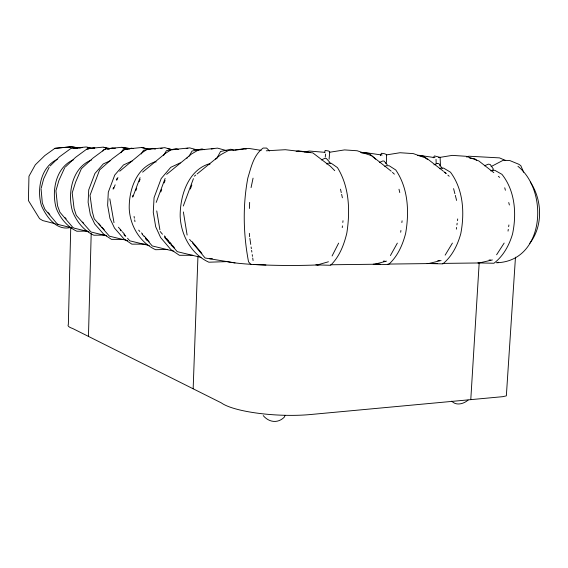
<?xml version="1.0" encoding="UTF-8"?>
<svg xmlns="http://www.w3.org/2000/svg" width="568" height="568" viewBox="0 0 568 568"><rect width="100%" height="100%" fill="white"/><g stroke="black" fill="none" stroke-linecap="round" stroke-linejoin="round"><path stroke-width="0.85" d="M70.744 227.59L68.345 324.52A43.282 6.922 1.1 0 0 72.661 328.496L221.314 402.875A60.606 13.866 2.9 0 0 310.341 414.541L502.701 396.677L506.344 395.868L515.474 257.162M88.459 336.398L91.192 233.64M193.155 388.789L197.934 256.8M249.402 208.484L249.65 202.386M132.706 197.153L132.798 195.435M470.78 399.638L479.179 262.963L492.385 259.945M329.078 159.239L329.738 151.883L328.609 151.003L325.144 150.435L324.768 152.125M325.258 157.116L325.549 154.02M342.255 227.612L342.44 225.894M342.824 222.464L343.008 220.746M400.696 232.241L400.909 230.48M401.867 222.571L402.08 220.81M456.367 229.152L456.594 227.448M456.928 224.892L457.148 223.196M457.481 220.64L457.709 218.936M508.04 231.105L508.282 229.351M508.651 226.717L508.9 224.964M251.063 187.596L253.065 178.16M41.272 187.916L43.644 178.877L49.16 167.333M492.811 170.464L493.294 168.916L490.191 164.479L488.388 164.152L484.39 165.813M439.909 165.927L440.42 164.315L440.108 157.357L434.435 155.93L433.214 157.797M385.906 163.499L386.467 161.844L386.609 154.688L384.806 153.8L381.44 153.246L380.368 155.675M183.301 206.014L193.425 178.664M190.358 189.023L191.842 185.033M156.207 202.4L165.125 178.466M160.794 191.941L161.71 189.471M164.166 182.896L165.082 180.425M132.947 196.684L140.076 177.663M135.809 190.685L136.725 188.242M139.167 181.717L140.083 179.275M113.011 189.016L113.621 187.397M116.362 180.12L116.965 178.501M113.621 188.874L115.148 184.813M116.98 179.935L117.903 177.5M285.001 415.52L284.305 417.153C277.823 423.692 268.87 422.4 263.211 415.584M64.759 167.574L58.902 180.461L55.941 190.727L57.489 205.63L59.917 212.233L72.825 227.406L74.088 228.13L88.991 231.787M332.074 255.99L338.627 243.132M216.727 158.522L220.533 151.5L230.849 149.228L233.973 150.3M390.415 255.557L397.351 243.111M189.08 156.221L192.012 151.067L201.995 148.922L204.302 149.682M163.534 155.589L166.424 150.705L176.08 148.674L178.352 149.391M445.149 255.153L452.419 243.083M141.247 153.971L143.505 150.293L152.849 148.362L155.362 149.136M120.899 152.778L122.674 149.973L131.719 148.142L133.366 148.631M496.61 254.769L504.157 243.061M102.815 151.045L103.681 149.711L105.371 149.37M529.546 243.594C543.249 226.291 542.341 200.007 530.335 182.051M50.147 165.955L59.462 156.818L70.901 148.461L86.3 146.956L91.15 148.496M65.391 166.978L75.48 157.414L87.351 148.681L103.312 147.105L109.525 149.036M119.706 171.224L141.759 152.941L146.913 149.476L164.812 147.652L172.04 149.746M142.603 172.147L165.302 153.445L171.096 149.796L189.74 147.872L197.778 150.137M166.665 174.34L191.515 153.999L198.062 150.158L217.508 148.12L226.454 150.57M194.348 176.179L195.704 175.072M197.068 173.971L220.881 154.631L228.322 150.555L248.642 148.39L261.195 150.378M75.998 148.539L70.673 146.821L54.89 148.34L44.829 155.554L35.301 164.826L28.961 176.236L28.4 200.539L39.554 218.652L42.742 220.583L55.273 223.756M326.728 164.017L328.162 163.137L331.236 163.272L337.442 167.595C349.49 186.971 350.243 211.083 346.821 233.079C344.023 244.829 339.423 256.7 330.633 265.284L315.858 264.865M384.82 166.495L386.339 165.65L389.222 165.771L395.782 169.988C408.328 188.363 409.358 212.041 405.644 233.377C402.662 244.95 397.586 256.488 388.512 264.56L373.233 264.17M468.117 400.064C463.715 403.912 456.21 406.056 451.737 401.15M491.086 166.594L503.22 160.254L509.808 160.559L518.811 164.273L520.82 165.671L523.639 172.26M439.497 168.753L440.945 168.007L443.651 168.121L450.509 172.225C463.431 189.684 464.752 212.936 460.783 233.661C457.63 245.064 452.128 256.267 442.848 263.879L427.157 263.509M490.787 170.94L492.293 170.222L494.842 170.336L501.949 174.333C515.162 190.933 516.774 213.774 512.563 233.924C509.262 245.156 503.383 256.033 493.954 263.247L477.922 262.899M180.226 162.888L170.734 167.347L161.191 178.558L154.063 197.678L153.268 212.247L155.703 226.795L160.609 237.516L170.791 249.501L179.403 255.302L192.758 255.266M215.449 159.047L216.77 158.571M132.209 160.943L123.497 164.947L114.772 175.015L108.296 192.19L107.629 205.282L109.929 218.382L114.487 228.052L123.916 238.887L131.875 244.148L145.209 244.126M110.135 160.801L103.284 163.918L94.913 173.496L88.736 189.84L88.118 202.307L90.355 214.775L94.749 223.998L103.837 234.335L111.505 239.369L122.596 239.398M91.37 160.077C72.2 167.368 67.166 193.553 72.569 211.509C76.559 221.534 83.95 230.764 93.883 235.237L105.002 235.031M186.844 158.181L187.348 157.954M321.424 159.906L324.91 158.337L326.259 158.401L329.724 162.249L330.278 163.57M73.613 159.707C55.685 167.184 51.234 191.402 56.353 208.527C60.215 218.147 67.365 226.937 76.893 231.247L87.373 231.084M57.325 159.359C40.69 166.864 36.593 189.598 41.492 205.793C46.455 216.884 56.495 231.084 70.595 227.463M379.559 162.398L382.796 160.985L384.06 161.042L387.255 164.763M433.931 164.841L437.154 163.47M498.313 262.224L496.645 262.75C544.542 261.294 549.078 191.274 517.938 166.303M68.508 147.495L72.697 146.516L77.489 148.035M466.399 156.96L468.955 156.221L499.549 157.89L505.69 160.566M253.285 264.461A61.443 5.126 0.5 0 0 317.363 264.936L328.439 261.777M374.653 264.241L386.531 261.124M428.485 263.58L441.08 260.513M296.148 151.386L298.605 150.861L310.27 152.437M107.061 149.036L112.45 147.964L114.061 148.433M92.96 148.156L94.856 147.779L90.695 148.596M86.357 149.448L88.835 148.965M73.812 148.567L78.696 147.63L80.237 148.063M160.446 148.56L162.121 148.276M186.205 148.504L187.88 148.227M211.225 149.036L213.774 148.624M304.242 151.883L309.368 151.052L325.024 152.345M438.446 157.62L452.249 155.383L466.108 156.292L478.767 160.914L493.819 172.651M386.403 154.908L400.042 152.728L413.334 153.616L426.866 158.401L443.203 171.053M234.96 150.279L244.489 148.773L246.221 149.107M329.326 152.295L344.549 149.909L357.18 150.761L371.657 155.731L391.196 171.174M361.809 153.076L365.061 152.572L382.143 155.064M70.673 146.821L54.89 148.34M123.1 147.985L126.153 147.751L129.44 148.532M77.837 147.95L82.076 147.637M110.391 148.546L115.439 148.177M266.271 150.804L285.328 149.711L312.826 152.884L330.526 166.381L334.744 170.677M227.647 261.592L208.868 262.21C191.437 254.336 180.929 235.152 180.177 216.351C179.949 196.457 187.71 170.933 208.499 164.031L210.039 164.095M209.819 258.816L212.375 258.731M167.702 249.402L155.611 249.714C139.927 242.564 130.015 225.631 129.227 208.577C128.865 190.372 136.107 168.114 154.943 161.866L156.172 161.916M317.37 264.936L319.138 264.915M330.59 264.78L380.148 264.17M387.894 264.077L437.623 263.474M442.472 263.41L479.179 262.963M265.93 264.993L250.807 264.376L248.543 261.827C243.274 234.272 242.628 205.623 247.833 178.011C251.177 167.177 253.463 155.227 263.126 148.056L266.605 148.063L269.523 150.953M489.069 260.002L490.78 260.037M437.772 260.534L439.533 260.584M383.365 261.11L385.054 261.159M469.672 158.124L474.734 158.706L476.659 160.325M417.636 155.511L423.543 156.2L427.42 159.53M360.701 152.444L369.129 153.438L375.64 159.161M418.502 155.242L434.989 157.648M235.017 262.906L205.133 258.007L192.382 242.742M437.566 163.385L439.021 163.804L442.202 168.384M87.422 147.261L94.338 148.518M122.156 147.595L129.611 148.972M104.036 147.424L109.951 148.504M141.993 147.786L149.718 149.221M168.029 148.795L173.105 149.746M193.745 149.341L198.764 150.3M105.641 148.447L108.886 149.079M127.701 240.633L109.439 236.189L94.238 218.843L92.3 211.729L90.028 195.285L99.627 169.889L112.265 158.784L125.109 149.185L142.312 147.453L149.618 149.618M149.27 245.568L129.774 240.825L127.516 238.226M173.815 251.177L152.245 245.951L145.465 238.049M201.072 257.411L177.216 251.645L164.72 236.891M106.72 235.841L90.958 231.978L76.29 215.386L74.081 208.541L72.2 192.9L75.587 182.193L81.387 168.682L93.003 158.067L105.35 148.922L121.907 147.275L127.722 149.036M56.949 224.182L71.916 227.867M58.618 224.608L57.148 223.856L44.922 209.351L42.323 202.975L41.052 188.739M444.893 172.523L446.327 173.389M174.106 247.918L171.032 244.986M498.37 176.336L499.662 177.386M443.871 171.635L445.866 173.368M447.868 175.107L449.196 176.265M392.474 172.367L394.384 174.156M48.166 212.624L49.828 214.477M65.015 217.579L66.158 218.865M82.58 222.088L83.688 223.345M98.484 223.238L100.784 225.858M101.928 227.164L104.228 229.784M118.4 227.214L121.197 230.43M122.312 231.716L124.548 234.293M120.196 229.784L121.318 231.084M124.136 234.335L125.826 236.281M124.016 234.705L125.13 235.99M141.531 232.894L142.625 234.165M144.265 236.075L149.178 241.798M138.684 230.146L139.813 231.46M142.071 234.094L144.336 236.728M145.791 238.993L146.878 240.264M164.422 235.89L165.558 237.232M166.694 238.574L168.398 240.584M169.534 241.925L171.799 244.602M172.935 245.944L174.071 247.286M160.176 231.531L162.448 234.215M164.798 237.63L169.896 243.644M191.863 241.386L201.91 253.413M189.613 239.426L191.274 241.414M504.732 187.795L505.399 190.252M508.729 202.535L509.389 204.991M453.591 188.626L454.876 193.688M455.309 195.378L456.594 200.44M398.999 189.236L399.78 192.566M340.516 189.187L341.261 192.63M341.638 194.348L342.383 197.792M113.998 222.642L109.802 198.779M134.076 216.436L134.375 218.176M134.673 219.908L134.964 221.648M156.74 210.92L159.892 229.813M183.379 211.949L187.12 235.06M249.629 236.728L249.352 233.327M249.877 238.432L250.744 244.403M251.113 246.959L251.361 248.663M251.61 250.367L251.858 252.078M252.227 254.634L252.476 256.338M252.724 258.042L253.094 260.598M436.025 159.359L436.188 163.541M251.631 264.361A61.443 5.126 0.5 0 1 226.802 261.514"/></g></svg>
